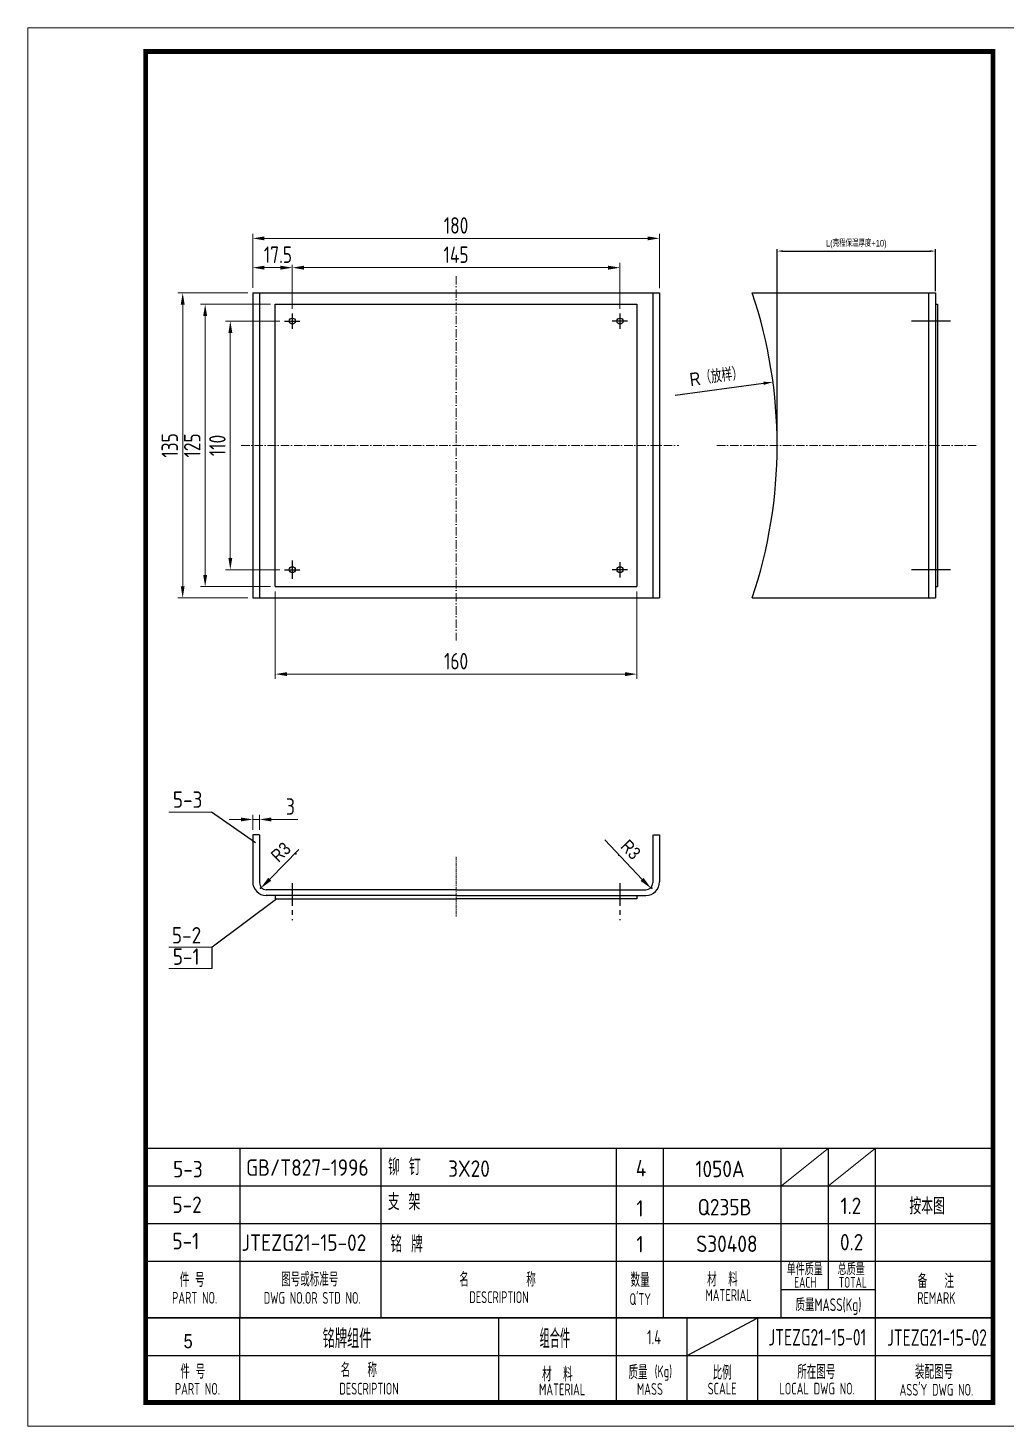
# Model space of a CAD drawing. Header units: millimetres. Extents: x 35105 to 485432, y -50286 to 1224.
# Drawn here: x 477032 to 481187, y -50233 to -44293 of the extents above; entities that cross this region are included whole.
import ezdxf
from ezdxf.enums import TextEntityAlignment as Align
from ezdxf.lldxf.tags import DXFTag

# ---------------------------------------------------------------- set-up
doc = ezdxf.new("R2010")
doc.units = ezdxf.units.MM
doc.linetypes.add('ACAD_ISO10W100', pattern=[18.7, 12, -3, 0.7, -3])
doc.linetypes.add('CENTER', pattern=[50.8, 31.75, -6.35, 6.35, -6.35])
doc.layers.get('0').update_dxf_attribs({"lineweight": 18})
doc.layers.get('Defpoints').update_dxf_attribs({"lineweight": 18})
for name, color, linetype, lineweight in [('04细实线', 1, 'Continuous', 13), ('CAXA1', 1, 'CENTER', 18), ('中心线', 1, 'ACAD_ISO10W100', 18), ('标注', 3, 'Continuous', 18)]:
    doc.layers.add(name, color=color, linetype=linetype, lineweight=lineweight)
for name, color, linetype in [('12', 2, 'Continuous'), ('13', 3, 'Continuous'), ('15', 4, 'HIDDEN'), ('16DIM', 3, 'Continuous'), ('1轮廓实线层', 7, 'Continuous'), ('BORDER', 7, 'Continuous'), ('中粗线', 7, 'Continuous')]:
    doc.layers.add(name, color=color, linetype=linetype)
doc.styles.add('HGCAD', font='HGCAD.SHX', dxfattribs={"width": 0.75, "bigfont": 'HGCADHZ.SHX'})
doc.styles.add('HZ', font='gbenor.shx', dxfattribs={"width": 0.9, "bigfont": 'gbcbig.shx'})
doc.styles.add('SBHZ', font='tcc_simp.shx', dxfattribs={"width": 0.85, "bigfont": 'tcc_hzdx.shx'})
doc.styles.get("Standard").update_dxf_attribs({"font": 'gbenor.shx', "width": 0.7, "bigfont": 'gbcbig.shx'})
tags = doc.linetypes.add('HIDDEN', pattern=[0.375, 0.25, -0.125]).pattern_tags.tags
tags[6:7] = [DXFTag(74, 4), DXFTag(75, 0), DXFTag(340, '0'), DXFTag(46, 1.0), DXFTag(50, 0.0), DXFTag(44, 0.0), DXFTag(45, 0.0)]
tags[4:5] = [DXFTag(74, 4), DXFTag(75, 0), DXFTag(340, '0'), DXFTag(46, 1.0), DXFTag(50, 0.0), DXFTag(44, 0.0), DXFTag(45, 0.0)]
doc.dimstyles.new('HGCAD$0', dxfattribs={"dimtxt": 3.5, "dimasz": 3, "dimexe": 1, "dimexo": 1, "dimgap": 1, "dimtad": 1, "dimdec": 1, "dimdsep": 46, "dimtxsty": 'HGCAD', "dimcen": 0, "dimadec": 1, "dimazin": 0, "dimtfac": 1, "dimtmove": 0, "dimatfit": 1, "dimfxl": 1, "dimtfill": 1, "dimarcsym": 1})
doc.dimstyles.new('LCR-1-20', dxfattribs={"dimscale": 20, "dimtxt": 3.5, "dimasz": 2.5, "dimexe": 1, "dimexo": 1, "dimgap": 1, "dimtad": 1, "dimdec": 1, "dimdsep": 46, "dimtxsty": 'HZ', "dimcen": 0, "dimclrd": 1, "dimclre": 1, "dimclrt": 1, "dimadec": 1, "dimazin": 2, "dimtm": 1e-09, "dimtfac": 0.5, "dimtdec": 1, "dimtmove": 0, "dimatfit": 3, "dimfxl": 1, "dimtfill": 1, "dimlwd": -1, "dimlwe": -1, "dimarcsym": 1})

# ---------------------------------------------------------------- blocks, each defined once
blk = doc.blocks.new('*D200')
at = {"color": 1, "transparency": 16777216}
for p, q in [((478102.2, -45538.5), (477871.8, -45538.5)), ((477891.8, -46544.5), (477891.8, -45588.5)), ((478102.2, -46594.5), (477871.8, -46594.5))]:
    blk.add_line(p, q, dxfattribs=at)
for points in [[(477883.5, -45588.5), (477900.2, -45588.5), (477891.8, -45538.5)], [(477883.5, -46544.5), (477900.2, -46544.5), (477891.8, -46594.5)]]:
    blk.add_solid(points, dxfattribs=at)
at = {"layer": 'Defpoints', "color": 0, "transparency": 16777216}
for p in [(477891.8, -45538.5), (478122.2, -45538.5), (478122.2, -46594.5)]:
    blk.add_point(p, dxfattribs=at)
at = {"color": 1, "transparency": 16777216, "insert": (477836.8, -46066.5), "char_height": 70, "attachment_point": 5, "rotation": 90, "style": 'HZ', "bg_fill": 3, "box_fill_scale": 1.1, "bg_fill_color": 256, "bg_fill_true_color": 13158600, "bg_fill_transparency": 3021393}
blk.add_mtext('110', dxfattribs=at)
blk = doc.blocks.new('*D201')
at = {"color": 1, "transparency": 16777216}
for p, q in [((477986.8, -47700.1), (477986.8, -47635.7)), ((478015.6, -47700.3), (478015.6, -47635.7)), ((477936.8, -47655.7), (477886.8, -47655.7)), ((477986.8, -47655.7), (478015.6, -47655.7)), ((478065.6, -47655.7), (478178.8, -47655.7))]:
    blk.add_line(p, q, dxfattribs=at)
for points in [[(477936.8, -47647.4), (477936.8, -47664), (477986.8, -47655.7)], [(478065.6, -47647.4), (478065.6, -47664), (478015.6, -47655.7)]]:
    blk.add_solid(points, dxfattribs=at)
at = {"layer": 'Defpoints', "color": 0, "transparency": 16777216}
for p in [(478015.6, -47655.7), (477986.8, -47720.1), (478015.6, -47720.3)]:
    blk.add_point(p, dxfattribs=at)
at = {"color": 1, "transparency": 16777216, "insert": (478147.2, -47600.7), "char_height": 70, "attachment_point": 5, "style": 'HZ', "bg_fill": 3, "box_fill_scale": 1.1, "bg_fill_color": 256, "bg_fill_true_color": 13158600, "bg_fill_transparency": 13769307}
blk.add_mtext('3', dxfattribs=at)
blk = doc.blocks.new('*D202')
at = {"color": 1, "transparency": 16777216}
for p, q in [((477986.8, -45291.2), (477986.8, -45166.8)), ((478036.8, -45186.8), (479664.8, -45186.8)), ((479714.8, -45398.5), (479714.8, -45166.8))]:
    blk.add_line(p, q, dxfattribs=at)
for points in [[(478036.8, -45178.5), (478036.8, -45195.1), (477986.8, -45186.8)], [(479664.8, -45178.5), (479664.8, -45195.1), (479714.8, -45186.8)]]:
    blk.add_solid(points, dxfattribs=at)
at = {"layer": 'Defpoints', "color": 0, "transparency": 16777216}
for p in [(479714.8, -45186.8), (477986.8, -45311.2), (479714.8, -45418.5)]:
    blk.add_point(p, dxfattribs=at)
at = {"color": 1, "transparency": 16777216, "insert": (478850.8, -45131.8), "char_height": 70, "attachment_point": 5, "style": 'HZ', "bg_fill": 3, "box_fill_scale": 1.1, "bg_fill_color": 256, "bg_fill_true_color": 13158600, "bg_fill_transparency": 13769292}
blk.add_mtext('180', dxfattribs=at)
blk = doc.blocks.new('*D203')
at = {"color": 1, "transparency": 16777216}
for p, q in [((478204.8, -45311.2), (479496.8, -45311.2)), ((479546.8, -45485.8), (479546.8, -45291.2)), ((478154.8, -45330.3), (478154.8, -45331.2))]:
    blk.add_line(p, q, dxfattribs=at)
for points in [[(478204.8, -45302.9), (478204.8, -45319.6), (478154.8, -45311.2)], [(479496.8, -45302.9), (479496.8, -45319.6), (479546.8, -45311.2)]]:
    blk.add_solid(points, dxfattribs=at)
at = {"layer": 'Defpoints', "color": 0, "transparency": 16777216}
for p in [(478154.8, -45310.3), (479546.8, -45311.2), (479546.8, -45505.8)]:
    blk.add_point(p, dxfattribs=at)
at = {"color": 1, "transparency": 16777216, "insert": (478850.8, -45256.2), "char_height": 70, "attachment_point": 5, "style": 'HZ', "bg_fill": 3, "box_fill_scale": 1.1, "bg_fill_color": 256, "bg_fill_true_color": 13158600, "bg_fill_transparency": 13769287}
blk.add_mtext('145', dxfattribs=at)
blk = doc.blocks.new('*D204')
at = {"color": 1, "transparency": 16777216}
for p, q in [((477986.8, -45397.1), (477986.8, -45291.2)), ((478036.8, -45311.2), (478104.8, -45311.2)), ((478154.8, -45485.8), (478154.8, -45291.2))]:
    blk.add_line(p, q, dxfattribs=at)
for points in [[(478036.8, -45302.9), (478036.8, -45319.6), (477986.8, -45311.2)], [(478104.8, -45302.9), (478104.8, -45319.6), (478154.8, -45311.2)]]:
    blk.add_solid(points, dxfattribs=at)
at = {"layer": 'Defpoints', "color": 0, "transparency": 16777216}
for p in [(477986.8, -45417.1), (478154.8, -45505.8)]:
    blk.add_point(p, dxfattribs=at)
at = {"color": 1, "transparency": 16777216, "insert": (478094.2, -45256.2), "char_height": 70, "attachment_point": 5, "style": 'HZ', "bg_fill": 3, "box_fill_scale": 1.1, "bg_fill_color": 256, "bg_fill_true_color": 13158600, "bg_fill_transparency": 13769687}
blk.add_mtext('17.5', dxfattribs=at)
at = {"layer": 'Defpoints', "color": 0, "transparency": 16777216}
blk.add_point((478154.8, -45311.2), dxfattribs=at)
blk = doc.blocks.new('*D242')
at = {"color": 1, "transparency": 16777216}
for p, q in [((478062.8, -45466.5), (477764.9, -45466.5)), ((477784.9, -45516.5), (477784.9, -46616.5)), ((478062.8, -46666.5), (477764.9, -46666.5))]:
    blk.add_line(p, q, dxfattribs=at)
for points in [[(477776.5, -45516.5), (477793.2, -45516.5), (477784.9, -45466.5)], [(477776.5, -46616.5), (477793.2, -46616.5), (477784.9, -46666.5)]]:
    blk.add_solid(points, dxfattribs=at)
at = {"layer": 'Defpoints', "color": 0, "transparency": 16777216}
for p in [(478082.8, -45466.5), (477784.9, -46666.5), (478082.8, -46666.5)]:
    blk.add_point(p, dxfattribs=at)
at = {"color": 1, "transparency": 16777216, "insert": (477729.9, -46066.5), "char_height": 70, "attachment_point": 5, "rotation": 90, "style": 'HZ', "bg_fill": 3, "box_fill_scale": 1.1, "bg_fill_color": 256, "bg_fill_true_color": 13158600, "bg_fill_transparency": 13769272}
blk.add_mtext('125', dxfattribs=at)
blk = doc.blocks.new('*D205')
at = {"layer": 'Defpoints', "color": 0, "ltscale": 8, "transparency": 16777216}
for p in [(480887, -45240.9), (480887, -45418.5), (480215, -46066.5)]:
    blk.add_point(p, dxfattribs=at)
at = {"layer": '标注', "color": 0, "lineweight": -2, "ltscale": 8, "transparency": 16777216}
for p, q in [((480215, -46058.5), (480215, -45232.9)), ((480239, -45240.9), (480863, -45240.9)), ((480887, -45410.5), (480887, -45232.9))]:
    blk.add_line(p, q, dxfattribs=at)
at = {"layer": '标注', "color": 0, "ltscale": 8, "transparency": 16777216}
for points in [[(480239, -45236.9), (480239, -45244.9), (480215, -45240.9)], [(480863, -45236.9), (480863, -45244.9), (480887, -45240.9)]]:
    blk.add_solid(points, dxfattribs=at)
at = {"layer": '标注', "color": 0, "ltscale": 8, "transparency": 16777216, "insert": (480551, -45211.6), "char_height": 28, "attachment_point": 5, "style": 'HGCAD', "bg_fill": 3, "box_fill_scale": 1.1, "bg_fill_color": 256, "bg_fill_true_color": 13158600, "bg_fill_transparency": 2628122}
blk.add_mtext('L(壳程保温厚度+10)', dxfattribs=at)
blk = doc.blocks.new('*D243')
at = {"color": 1, "transparency": 16777216}
for p, q in [((478082.8, -46686.5), (478082.8, -47058.2)), ((479618.8, -46686.5), (479618.8, -47058.2)), ((479568.8, -47038.2), (478132.8, -47038.2))]:
    blk.add_line(p, q, dxfattribs=at)
for points in [[(478132.8, -47029.9), (478132.8, -47046.5), (478082.8, -47038.2)], [(479568.8, -47029.9), (479568.8, -47046.5), (479618.8, -47038.2)]]:
    blk.add_solid(points, dxfattribs=at)
at = {"layer": 'Defpoints', "color": 0, "transparency": 16777216}
for p in [(478082.8, -46666.5), (479618.8, -46666.5), (478082.8, -47038.2)]:
    blk.add_point(p, dxfattribs=at)
at = {"color": 1, "transparency": 16777216, "insert": (478850.8, -46983.2), "char_height": 70, "attachment_point": 5, "style": 'HZ', "bg_fill": 3, "box_fill_scale": 1.1, "bg_fill_color": 256, "bg_fill_true_color": 13158600, "bg_fill_transparency": 13769262}
blk.add_mtext('160', dxfattribs=at)
blk = doc.blocks.new('*D244')
at = {"color": 1, "transparency": 16777216}
for p, q in [((477966.8, -45418.5), (477669.4, -45418.5)), ((477689.4, -45468.5), (477689.4, -46664.5)), ((477966.8, -46714.5), (477669.4, -46714.5))]:
    blk.add_line(p, q, dxfattribs=at)
for points in [[(477681.1, -45468.5), (477697.8, -45468.5), (477689.4, -45418.5)], [(477681.1, -46664.5), (477697.8, -46664.5), (477689.4, -46714.5)]]:
    blk.add_solid(points, dxfattribs=at)
at = {"layer": 'Defpoints', "color": 0, "transparency": 16777216}
for p in [(477986.8, -45418.5), (477689.4, -46714.5), (477986.8, -46714.5)]:
    blk.add_point(p, dxfattribs=at)
at = {"color": 1, "transparency": 16777216, "insert": (477634.4, -46066.5), "char_height": 70, "attachment_point": 5, "rotation": 90, "style": 'HZ', "bg_fill": 3, "box_fill_scale": 1.1, "bg_fill_color": 256, "bg_fill_true_color": 13158600, "bg_fill_transparency": 5511731}
blk.add_mtext('135', dxfattribs=at)

msp = doc.modelspace()

# ---------------------------------------------------------------- linework, layer by layer
at = {"layer": '04细实线', "color": 3}
for p, q in [((477630.98596, -47625.16889), (477812.25311, -47625.16889)), ((477630.98596, -48198.38901), (477814.51784, -48198.38901)), ((477630.98596, -48289.10257), (477814.51784, -48289.10257)), ((480232.66151, -49212.68437), (480432.69092, -49052.66084)), ((480432.69092, -49212.68437), (480632.72033, -49052.66084))]:
    msp.add_line(p, q, dxfattribs=at)
at = {"layer": '12'}
for p, q in [((477986.83765, -45418.47819), (479714.83765, -45418.47819)), ((479714.83765, -45418.47819), (479714.83765, -46714.47819)), ((480109.03688, -45418.47819), (480886.95332, -45418.47819)), ((480886.95332, -45418.47819), (480886.95332, -46714.47819)), ((478082.83765, -45466.47819), (479618.83765, -45466.47819)), ((479618.83765, -45466.47819), (479618.83765, -46666.47819)), ((480886.95332, -45466.47819), (480896.55332, -45466.47819)), ((480896.55332, -45466.47819), (480896.55332, -46666.47819)), ((478082.83765, -46666.47819), (479618.83765, -46666.47819)), ((480886.95332, -46666.47819), (480896.55332, -46666.47819)), ((477986.83765, -46714.47819), (479714.83765, -46714.47819)), ((480109.03688, -46714.47819), (480886.95332, -46714.47819)), ((479686.03765, -47720.28432), (479686.03765, -47925.17174)), ((479690.34499, -47720.28432), (479714.83765, -47720.28432)), ((479714.83765, -47720.28432), (479714.83765, -47920.8644)), ((478850.83765, -47953.97174), (478044.43765, -47953.97174)), ((478850.83765, -47978.4644), (478044.43765, -47978.4644)), ((478850.83765, -47978.4644), (478082.83765, -47978.4644)), ((478082.83765, -47978.4644), (478082.83765, -47992.75275)), ((478082.83765, -47992.75275), (478850.83765, -47992.75275)), ((478850.83765, -47953.97174), (479657.23765, -47953.97174)), ((478850.83765, -47978.4644), (479618.83765, -47978.4644)), ((478850.83765, -47978.4644), (479657.23765, -47978.4644)), ((479618.83765, -47992.75275), (478850.83765, -47992.75275)), ((479618.83765, -47978.4644), (479618.83765, -47992.75275))]:
    msp.add_line(p, q, dxfattribs=at)
for centre, radius, start, end in [((478179.75332, -46066.47819), 2035.2, 341.434036849, 18.565963151), ((478044.43765, -47920.8644), 57.6, 180, 270), ((478044.43765, -47925.17174), 28.8, 180, 270), ((479657.23765, -47920.8644), 57.6, 270, 0), ((479657.23765, -47925.17174), 28.8, 270, 0)]:
    msp.add_arc(centre, radius, start, end, dxfattribs=at)
for p in [(478019.36896, -47947.8085), (479682.30634, -47947.8085)]:
    msp.add_point(p, dxfattribs=at)
at = {"layer": '13'}
for p, q in [((479579.49453, -45538.47819), (479514.18077, -45538.47819)), ((480951.25882, -45538.47819), (480784.93589, -45538.47819)), ((478154.83765, -46556.09359), (478154.83765, -46633.68835)), ((479546.83765, -46561.82131), (479546.83765, -46627.13507)), ((478153.36809, -46594.47819), (478156.30721, -46594.47819)), ((478154.83765, -46595.94775), (478154.83765, -46593.00863)), ((479579.49453, -46594.47819), (479514.18077, -46594.47819)), ((480951.25882, -46594.47819), (480784.93589, -46594.47819))]:
    msp.add_line(p, q, dxfattribs=at)
at = {"layer": '13', "lineweight": -2}
for p, q in [((479482.13961, -47742.4829), (479641.06672, -47910.50356)), ((478182.25865, -47783.27308), (478059.38916, -47909.4757))]:
    msp.add_line(p, q, dxfattribs=at)
at = {"layer": '13', "color": 1, "linetype": 'CENTER', "ltscale": 3}
for p, q in [((478154.83765, -47926.99745), (478154.83765, -48083.00838)), ((479546.83765, -47926.99745), (479546.83765, -48083.00838))]:
    msp.add_line(p, q, dxfattribs=at)
at = {"layer": '13', "color": 3}
for p, q in [((478088.8904, -47992.75275), (477814.51784, -48198.38901)), ((477814.51784, -48289.10257), (477814.51784, -48198.38901)), ((477932.16572, -49052.66084), (477932.16572, -49772.76671)), ((478532.25394, -49772.76671), (478532.25394, -49052.66084)), ((479532.40099, -49772.76671), (479532.40099, -49052.66084)), ((479732.4304, -49772.76671), (479732.4304, -49052.66084)), ((480232.50393, -49772.76671), (480232.50393, -49052.66084)), ((480432.53334, -49652.74907), (480432.53334, -49052.66084)), ((480632.56275, -49772.76671), (480632.56275, -49052.66084)), ((477532.1069, -49212.68437), (481132.63627, -49212.68437)), ((477532.1069, -49372.70789), (481132.63627, -49372.70789)), ((477532.1069, -49532.73142), (481132.63627, -49532.73142)), ((480232.50393, -49652.74907), (480632.56275, -49652.74907)), ((477932.16572, -50132.81965), (477932.16572, -49772.76671)), ((479032.32747, -50132.81965), (479032.32747, -49772.76671)), ((479532.40099, -50132.81965), (479532.40099, -49772.76671)), ((479832.44511, -50132.81965), (479832.44511, -49772.76671)), ((480132.48922, -50132.81965), (480132.48922, -49772.76671)), ((480632.56275, -50132.81965), (480632.56275, -49772.76671)), ((477532.1069, -49932.79024), (481132.63627, -49932.79024))]:
    msp.add_line(p, q, dxfattribs=at)
at = {"layer": '13', "color": 2}
for p, q in [((477532.1069, -50132.81965), (477532.1069, -49052.66084)), ((477532.1069, -49772.76671), (481132.63627, -49772.76671)), ((481132.63627, -49772.76671), (477532.1069, -49772.76671))]:
    msp.add_line(p, q, dxfattribs=at)
at = {"layer": '13', "linetype": 'Continuous', "lineweight": 25}
msp.add_line((479832.44511, -49932.79024), (480132.48922, -49772.76671), dxfattribs=at)
at = {"layer": '13'}
msp.add_circle((479546.83765, -46594.47819), 12.96, dxfattribs=at)
for p in [(478170.2143, -47802.04562), (479542.49888, -47807.88734)]:
    msp.add_point(p, dxfattribs=at)
for points in [[(478020.85945, -47947.91895), (478065.79636, -47915.89732), (478052.98195, -47903.05408)], [(479679.59642, -47948.94681), (479634.65951, -47916.92517), (479647.47393, -47904.08194)]]:
    msp.add_solid(points, dxfattribs=at)
at = {"layer": '15'}
for p, q in [((479686.03765, -45418.47819), (479686.03765, -46714.47819)), ((480858.15332, -45418.47819), (480858.15332, -46714.47819))]:
    msp.add_line(p, q, dxfattribs=at)
at = {"layer": '16DIM'}
msp.add_line((479780.82912, -45852.87113), (480157.43014, -45802.62701), dxfattribs=at)
msp.add_solid([(480156.54852, -45796.0189), (480158.31176, -45809.23513), (480197.07883, -45797.33729)], dxfattribs=at)
at = {"layer": '1轮廓实线层', "color": 2, "ltscale": 0.8}
msp.add_line((477532.1069, -49052.66084), (481132.63627, -49052.66084), dxfattribs=at)
at = {"layer": 'CAXA1', "ltscale": 0.5}
msp.add_line((478850.83765, -47814.4684), (478850.83765, -48069.47907), dxfattribs=at)
at = {"layer": '中心线', "ltscale": 3}
msp.add_line((479958.96211, -46066.47819), (481063.91087, -46066.47819), dxfattribs=at)
at = {"layer": '中粗线', "color": 3, "lineweight": -3}
msp.add_lwpolyline([(477532.10677, -50132.81965), (481132.63627, -50132.81965)], dxfattribs=at)

# ---------------------------------------------------------------- texts
at = {"layer": '04细实线', "color": 3, "style": 'HZ'}
for s, p in [('5-3', (477647.51093, -47606.20177)), ('5-2', (477643.42118, -48182.6507)), ('5-1', (477647.20823, -48273.36426)), ('5-3', (477648.53222, -49176.38368)), ('GB/T827-1996', (477958.8576, -49169.76177)), ('铆 钉', (478561.93983, -49167.33021)), ('3X20', (478816.96667, -49174.25275)), ('4', (479614.29587, -49172.01431)), ('1050A', (479867.66995, -49175.53495)), ('支 架', (478560.33511, -49315.61384)), ('5-2', (477645.62931, -49327.69846)), ('1', (479617.19879, -49343.1677)), ('Q235B', (479876.90918, -49337.74176)), ('1.2', (480483.89653, -49332.40163)), (' 按本图', (480738.44411, -49333.54754)), ('5-1', (477645.62931, -49481.91616)), ('铭 牌', (478571.22265, -49495.22065)), ('0.2', (480481.61622, -49486.61932)), ('1', (479617.19879, -49495.12892)), ('S30408', (479870.89789, -49493.39918))]:
    msp.add_text(s, height=70, dxfattribs=at).set_placement(p)
msp.add_text('JTEZG21-15-02', height=70, dxfattribs=at).set_placement((478204.37578, -49453.38417), align=Align.MIDDLE)
at = {"layer": '04细实线', "color": 4, "style": 'HZ', "width": 0.8}
for s, p in [('JTEZG21-15-01', (480385.27253, -49890.64749)), ('JTEZG21-15-02', (480893.70641, -49891.98054))]:
    msp.add_text(s, height=70, dxfattribs=at).set_placement(p, align=Align.CENTER)
at = {"layer": '13', "color": 3, "width": 0.75}
for s, height, p in [('单件质量', 51.007499, (480332.01985, -49563.98839)), ('总质量', 51.007499, (480529.21747, -49563.38397)), ('件 号', 60.008823, (477729.61543, -49608.6636)), ('图号或标准号', 60.008823, (478229.26071, -49606.69315)), ('名          称', 60.0088229, (479027.1105, -49607.21006)), ('数量', 60.008823, (479632.4157, -49608.75748)), ('材  料', 60.008823, (479982.46717, -49606.87092)), ('EACH', 46.006764, (480334.15166, -49622.09564)), ('备   注', 60.008823, (480889.0484, -49613.61979)), ('MATERIAL', 50.007352, (480008.06926, -49676.39498)), ('TOTAL', 46.006764, (480536.13683, -49622.27216)), ('PART NO.', 50.007352, (477740.30494, -49687.76971)), ('DWG NO.OR STD NO.', 50.0073524, (478239.57235, -49688.32128)), ('DESCRIPTION', 50.0073524, (479032.98888, -49685.3335)), ("Q'TY", 50.007352, (479633.38362, -49688.42768)), ('质量MASS(Kg)', 54.007941, (480432.53334, -49722.75936)), ('REMARK', 50.007352, (480890.99677, -49688.81381)), ('1.4', 60.008823, (479691.80842, -49855.32032)), ('件 号', 60.008823, (477732.30371, -49998.69703)), ('名   称', 60.008823, (478437.7514, -49991.56608)), ('材  料', 60.008823, (479281.05328, -50009.88436)), ('质量', 60.008823, (479623.73392, -50001.47479)), ('比例', 60.008823, (479981.15621, -50003.16125)), ('所在图号', 60.008823, (480381.21503, -49999.7997)), ('装配图号', 60.008823, (480881.28856, -49999.7997)), ('PART NO.', 50.007352, (477752.19446, -50074.72349)), ('DESCRIPTION', 50.0073524, (478480.93564, -50073.97809)), ('MATERIAL', 50.007352, (479301.23602, -50077.11534)), ('MASS', 50.007352, (479674.19077, -50075.42887)), ('SCALE', 50.007352, (479981.15621, -50073.75378)), ('LOCAL DWG NO.', 50.0073524, (480384.57882, -50073.75378)), ("ASS'Y DWG NO.", 50.0073524, (480891.37992, -50073.75378))]:
    msp.add_text(s, height=height, dxfattribs=at).set_placement(p, align=Align.MIDDLE)
at = {"layer": '13', "color": 3}
for s, height, width, p in [('铭牌组件', 80.011764, 0.9, (478283.93764, -49901.72382)), ('组合件', 80.011764, 0.75, (479205.64405, -49901.72382)), ('(Kg)', 50.007352, 0.75, (479694.55003, -50025.65334))]:
    msp.add_text(s, height=height, dxfattribs=dict(at, width=width)).set_placement(p)
at = {"layer": '13', "color": 3, "style": 'SBHZ', "width": 0.85}
msp.add_text('5', height=60.00882, dxfattribs=at).set_placement((477693.6325, -49902.12984))
at = {"layer": '16DIM', "color": 3, "char_height": 54.428134, "attachment_point": 5, "style": 'SBHZ'}
for insert, rotation in [((478106.39389, -47794.57377), 43.93713476), ((479592.68479, -47783.49665), 313.93713476)]:
    msp.add_mtext('R3', dxfattribs=dict(at, insert=insert, rotation=rotation))

# ---------------------------------------------------------------- dimensions: what is measured, and where the dimension line sits
dim = msp.add_linear_dim(base=(477891.84381, -45538.47819), p1=(478122.18077, -46594.47819), p2=(478122.18077, -45538.47819), angle=90, text='110', dimstyle='LCR-1-20')
dim.commit()
dim.dimension.update_dxf_attribs({"geometry": '*D200', "text_midpoint": (477836.84381, -46066.47819)})
dim = msp.add_linear_dim(base=(478015.63765, -47655.71183), p1=(477986.83765, -47720.09755), p2=(478015.63765, -47720.28432), text='3', dimstyle='LCR-1-20')
dim.commit()
dim.dimension.update_dxf_attribs({"geometry": '*D201', "text_midpoint": (478147.22496, -47655.71183), "dimtype": 160})

# ---------------------------------------------------------------- next in the draw order: linework, layer by layer
at = {"layer": '12'}
for p, q in [((477986.83765, -45418.47819), (477986.83765, -46714.47819)), ((478082.83765, -46666.47819), (478082.83765, -45466.47819)), ((478015.63765, -47720.28432), (477986.83765, -47720.28432)), ((477986.83765, -47720.28432), (477986.83765, -47920.8644)), ((478015.63765, -47720.28432), (478015.63765, -47925.17174))]:
    msp.add_line(p, q, dxfattribs=at)
at = {"layer": '13'}
for p, q in [((478122.18077, -45538.47819), (478187.49453, -45538.47819)), ((478122.18077, -46594.47819), (478187.49453, -46594.47819))]:
    msp.add_line(p, q, dxfattribs=at)
at = {"layer": '13', "color": 3}
msp.add_line((477998.53069, -47755.09907), (477812.25311, -47625.16889), dxfattribs=at)
at = {"layer": '13'}
msp.add_circle((478154.83765, -46594.47819), 12.96, dxfattribs=at)
at = {"layer": '15'}
msp.add_line((478015.63765, -45418.47819), (478015.63765, -46714.47819), dxfattribs=at)
at = {"layer": '中心线', "ltscale": 3}
msp.add_line((477938.12053, -46066.47819), (479797.46957, -46066.47819), dxfattribs=at)

# ---------------------------------------------------------------- next in the draw order: texts
at = {"layer": '16DIM', "insert": (479955.82146, -45772.79665), "char_height": 56, "attachment_point": 5, "rotation": 7.599224436, "style": 'SBHZ', "bg_fill": 3, "box_fill_scale": 1.25, "bg_fill_color": 256, "bg_fill_true_color": 13158600, "bg_fill_transparency": 5217552}
msp.add_mtext('\\A1;R（放样）', dxfattribs=at)

# ---------------------------------------------------------------- next in the draw order: dimensions: what is measured, and where the dimension line sits
at = {"layer": '标注', "ltscale": 8}
dim = msp.add_linear_dim(base=(480886.95332, -45240.88558), p1=(480214.95332, -46066.47819), p2=(480886.95332, -45418.47819), text='L(壳程保温厚度+10)', dimstyle='HGCAD$0', override={"dimscale": 8}, dxfattribs=at)
dim.commit()
dim.dimension.update_dxf_attribs({"geometry": '*D205', "text_midpoint": (480550.95332, -45211.55225)})

# ---------------------------------------------------------------- next in the draw order: dimensions: what is measured, and where the dimension line sits
dim = msp.add_linear_dim(base=(479714.83765, -45186.81419), p1=(477986.83765, -45311.24841), p2=(479714.83765, -45418.47819), text='180', dimstyle='LCR-1-20')
dim.commit()
dim.dimension.update_dxf_attribs({"geometry": '*D202', "text_midpoint": (478850.83765, -45131.81419)})

# ---------------------------------------------------------------- next in the draw order: dimensions: what is measured, and where the dimension line sits
dim = msp.add_linear_dim(base=(479546.83765, -45311.24841), p1=(478154.83765, -45310.25305), p2=(479546.83765, -45505.82131), text='145', dimstyle='LCR-1-20')
dim.commit()
dim.dimension.update_dxf_attribs({"geometry": '*D203', "text_midpoint": (478850.83765, -45256.24841)})

# ---------------------------------------------------------------- next in the draw order: linework, layer by layer
at = {"layer": '13'}
msp.add_line((479546.83765, -45505.82131), (479546.83765, -45571.13507), dxfattribs=at)
msp.add_circle((479546.83765, -45538.47819), 12.96, dxfattribs=at)
at = {"layer": '中心线', "ltscale": 3}
msp.add_line((478850.83765, -45347.4788), (478850.83765, -46895.86721), dxfattribs=at)

# ---------------------------------------------------------------- next in the draw order: dimensions: what is measured, and where the dimension line sits
dim = msp.add_linear_dim(base=(478154.83765, -45311.24841), p1=(477986.83765, -45417.11964), p2=(478154.83765, -45505.82131), text='17.5', dimstyle='LCR-1-20')
dim.commit()
dim.dimension.update_dxf_attribs({"geometry": '*D204', "text_midpoint": (478094.16674, -45311.24841), "dimtype": 160})

# ---------------------------------------------------------------- next in the draw order: linework, layer by layer
at = {"layer": '13'}
msp.add_line((478154.83765, -45505.82131), (478154.83765, -45571.13507), dxfattribs=at)
msp.add_circle((478154.83765, -45538.47819), 12.96, dxfattribs=at)

# ---------------------------------------------------------------- next in the draw order: dimensions: what is measured, and where the dimension line sits
dim = msp.add_linear_dim(base=(477784.86145, -46666.47819), p1=(478082.83765, -45466.47819), p2=(478082.83765, -46666.47819), angle=90, text='125', dimstyle='LCR-1-20')
dim.commit()
dim.dimension.update_dxf_attribs({"geometry": '*D242', "text_midpoint": (477729.86145, -46066.47819)})

# ---------------------------------------------------------------- next in the draw order: dimensions: what is measured, and where the dimension line sits
dim = msp.add_linear_dim(base=(478082.83765, -47038.19702), p1=(479618.83765, -46666.47819), p2=(478082.83765, -46666.47819), text='160', dimstyle='LCR-1-20')
dim.commit()
dim.dimension.update_dxf_attribs({"geometry": '*D243', "text_midpoint": (478850.83765, -46983.19702)})

# ---------------------------------------------------------------- next in the draw order: linework, layer by layer
msp.add_lwpolyline([(477032.1069, -44292.81965), (481232.1069, -44292.81965), (481232.1069, -50232.81965), (477032.1069, -50232.81965)], close=True)
at = {"layer": 'BORDER', "color": 4, "linetype": 'Continuous', "lineweight": -3, "ltscale": 5, "const_width": 20}
msp.add_lwpolyline([(477532.1069, -44392.81965), (481132.1069, -44392.81965), (481132.1069, -50132.81965), (477532.1069, -50132.81965)], close=True, dxfattribs=at)

# ---------------------------------------------------------------- next in the draw order: dimensions: what is measured, and where the dimension line sits
dim = msp.add_linear_dim(base=(477689.4288, -46714.47819), p1=(477986.83765, -45418.47819), p2=(477986.83765, -46714.47819), angle=90, text='135', dimstyle='LCR-1-20')
dim.commit()
dim.dimension.update_dxf_attribs({"geometry": '*D244', "text_midpoint": (477634.4288, -46066.47819)})

doc.saveas('drawing.dxf')
